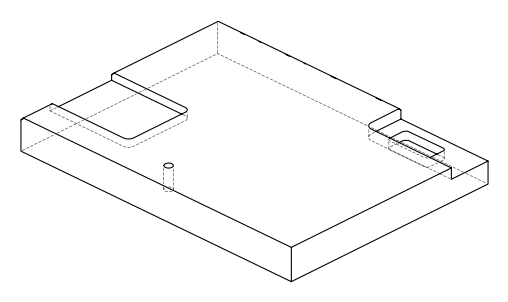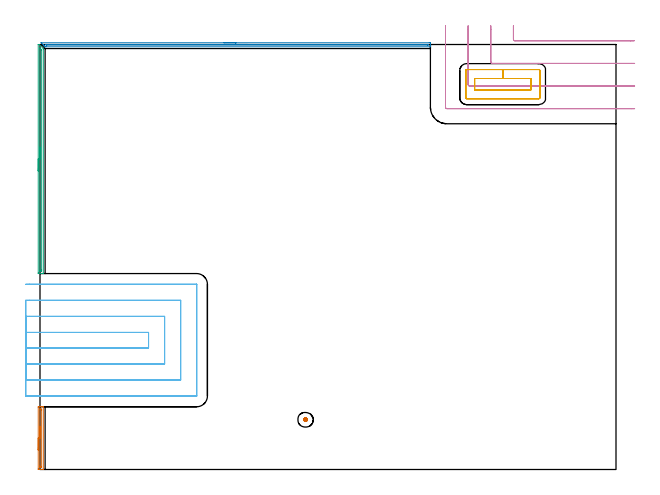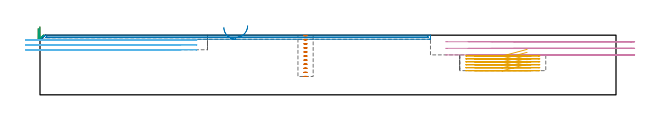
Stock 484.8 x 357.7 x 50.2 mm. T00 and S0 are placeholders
(PLAN: 7 operations, 4 tool changes, 28 min)
(1 AREA_MILL | FG_CHAMFER_SURFACE | UGT0205_001 | 1.01 min | 515 mm3)
(2 AREA_MILL_1 | FG_CHAMFER_SURFACE_1 | UGT0205_001 | 5.36 min | 1913 mm3)
(3 AREA_MILL_2 | FG_CHAMFER_SURFACE_2 | UGT0205_001 | 3.23 min | 1793 mm3)
(4 MILL_CORNER_NOTCH_RECTANGULAR | CORNER_NOTCH_RECTANGULAR | UGT0201_109 | Follow Part, ap 6.35, ae 75% | 4.46 min | 172258 mm3)
(5 MILL_RECTANGULAR_POCKET | POCKET_RECTANGULAR_STRAIGHT | NXT0201_013 | Follow Part, ap 2.5, ae 75% | 4.06 min | 32856 mm3)
(6 MILL_SLOT | SLOT_PARTIAL_RECTANGULAR | UGT0201_100 | Follow Part, ap 4.5, ae 75% | 9.31 min | 193813 mm3)
(7 MILL_BLIND_HOLE_FROM_SOLID_MATERIAL | STEP1POCKET | NXT0201_013 | Spiral | 0.6 min | 4448 mm3)
(TOOL UGT0205_001 | Chamfer Mill 20 x 3 x 45 deg. | D20 FL50 Z2)
(TOOL UGT0201_109 | End Mill 25.4 mm | D25.4 FL25 Z2)
(TOOL NXT0201_013 | ENDMILL 10mm | D10 FL30 Z4)
(TOOL UGT0201_100 | End Mill 18 mm | D18 FL22 Z2)
(OP 1 AREA_MILL)
G17 G21 G94 G90
T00 M6
G54
G17 G0 G90 X-1.5 Y16.4 S1061 M3
G43 Z60.2 H0
Z55.9
G94 G1 Y16.438 Z55.028 F250.
Y16.552 Z54.164
Y16.741 Z53.312
Y17.003 Z52.48
Y17.337 Z51.674
Y17.74 Z50.9
Y18.208 Z50.164
Y18.74 Z49.472
Y19.329 Z48.829
Y19.972 Z48.24
Y20.664 Z47.708
Y21.4 Z47.24
Y22.174 Z46.837
Y22.98 Z46.503
Y23.812 Z46.241
Y24.663 Z46.052
Y25.528 Z45.938
Y26.4 Z45.9
X-1.499 Y52.223 Z45.901
X-1.495 Y52.619
X-1.491 Y52.79 Z45.904
X-1.105 Y52.8 Z46.289
X-0.488 Z46.91
X-0.227 Z47.169
X0.39 Z47.787
X0.65 Z48.046
X1.17 Z48.57
X2.566 Z49.964
X2.685 Y52.798 Z50.077
X2.797 Y52.79 Z50.189
X2.8 Y52.668 Z50.2
Y0.132
X2.798 Y0.01 Z50.189
X2.685 Y0.002 Z50.077
X2.566 Y0. Z49.964
X1.885 Z49.284
X1.17 Z48.569
X0.65 Z48.046
X0.39 Z47.787
X-0.227 Z47.169
X-0.488 Z46.91
X-1.105 Y0.001 Z46.289
X-1.33 Y0.004 Z46.064
X-1.491 Y0.01 Z45.904
X-1.495 Y0.181 Z45.901
X-1.499 Y0.577
X-1.5 Y26.4 Z45.9
X-0.086 Z47.314
X-0.085 Y50.629 Z47.315
X-0.084 Y50.722 Z47.316
X-0.082 Y50.767 Z47.318
X-0.08 Y50.783 Z47.32
X-0.055 Y50.79 Z47.345
X0.299 Y50.798 Z47.699
X0.65 Z48.05
X1.178 Y50.796 Z48.578
X1.321 Y50.79 Z48.721
X1.379 Y50.768 Z48.779
X1.383 Y50.588 Z48.783
X1.384 Y50.442 Z48.784
X1.386 Y49.695 Z48.786
X1.385 Y2.171 Z48.785
X1.384 Y2.078 Z48.784
X1.381 Y2.033 Z48.781
X1.38 Y2.017 Z48.78
X1.355 Y2.01 Z48.755
X1.001 Y2.002 Z48.401
X0.65 Z48.05
X0.122 Y2.004 Z47.522
X-0.021 Y2.01 Z47.379
X-0.079 Y2.032 Z47.321
X-0.083 Y2.212 Z47.317
X-0.084 Y2.358 Z47.316
X-0.086 Y3.105 Z47.314
Y26.4
Y27.272 Z47.352
Y28.136 Z47.466
Y28.988 Z47.655
Y29.82 Z47.917
Y30.626 Z48.251
Y31.4 Z48.654
Y32.136 Z49.123
Y32.828 Z49.654
Y33.471 Z50.243
Y34.06 Z50.886
Y34.592 Z51.578
Y35.06 Z52.314
Y35.463 Z53.088
Y35.797 Z53.894
Y36.059 Z54.726
Y36.248 Z55.578
Y36.362 Z56.443
Y36.4 Z57.314
G0 Z60.2
M5
M2
(OP 2 AREA_MILL_1)
G17 G21 G94 G90
T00 M6
G54
G17 G0 G90 X154.75 Y359.2 S1061 M3
G43 Z60.2 H0
Z56.8
G94 G1 X154.788 Z55.928 F250.
X154.902 Z55.064
X155.091 Z54.212
X155.353 Z53.38
X155.687 Z52.574
X156.09 Z51.8
X156.558 Z51.064
X157.089 Z50.372
X157.679 Z49.729
X158.322 Z49.14
X159.014 Z48.608
X159.75 Z48.14
X160.524 Z47.737
X161.33 Z47.403
X162.162 Z47.141
X163.013 Z46.952
X163.878 Z46.838
X164.75 Z46.8
X327.576
X327.968 Y359.199 Z46.801
X328.356 Y359.195 Z46.802
X328.59 Y359.192 Z46.804
X328.6 Y358.815 Z47.18
Y357.424 Z48.572
Y357.062 Z48.933
Y356.337 Z49.663
Y356.118 Z49.882
X328.597 Y355.956 Z50.036
X328.59 Y355.802 Z50.189
X328.415 Y355.8 Z50.2
X5.109
X4.306 Y355.802 Z50.196
X4.299 Y355.804 Z50.194
X4.215 Y355.885 Z50.113
X3.913 Y356.185 Z49.811
X3.768 Y356.331 Z49.667
X3.624 Y356.474 Z49.523
X3.474 Y356.623 Z49.372
X3.321 Y356.778 Z49.22
X3.195 Y356.904 Z49.094
X3.036 Y357.062 Z48.933
X2.873 Y357.226 Z48.772
X2.765 Y357.334 Z48.664
X0.908 Y359.192 Z46.807
X0.921 Y359.194 Z46.805
X1.085 Y359.2 Z46.8
X164.75
Y357.786 Z48.214
X326.179 Y357.785 Z48.215
X326.336 Y357.784 Z48.216
X326.54 Y357.78 Z48.22
X326.584 Y357.779 Z48.221
X326.59 Y357.752 Z48.248
X326.594 Y357.717 Z48.283
X326.598 Y357.528 Z48.472
X326.593 Y357.294 Z48.706
X326.59 Y357.231 Z48.769
X326.47 Y357.221 Z48.779
X326.179 Y357.217 Z48.783
X326.023 Y357.215 Z48.785
X5.756
X5.433 Y357.219 Z48.781
X5.357 Y357.221 Z48.779
X5.235 Y357.327 Z48.673
X5.109 Y357.445 Z48.555
X4.844 Y357.715 Z48.285
X4.791 Y357.77 Z48.23
X4.873 Y357.779 Z48.221
X5.109 Y357.783 Z48.217
X5.266 Y357.785 Z48.215
X10.964 Y357.786 Z48.214
X164.75
X165.621 Z48.252
X166.486 Z48.366
X167.338 Z48.555
X168.17 Z48.817
X168.976 Z49.151
X169.75 Z49.554
X170.486 Z50.023
X171.178 Z50.554
X171.821 Z51.143
X172.41 Z51.786
X172.941 Z52.478
X173.41 Z53.214
X173.813 Z53.988
X174.147 Z54.794
X174.409 Z55.626
X174.598 Z56.478
X174.712 Z57.343
X174.75 Z58.214
G0 Z60.2
M5
M2
(OP 3 AREA_MILL_2)
G17 G21 G94 G90
T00 M6
G54
G17 G0 G90 X-1.5 Y251.3 S1061 M3
G43 Z60.2 H0
Z55.9
G94 G1 Y251.338 Z55.028 F250.
Y251.452 Z54.163
Y251.641 Z53.312
Y251.903 Z52.48
Y252.237 Z51.674
Y252.64 Z50.9
Y253.108 Z50.164
Y253.64 Z49.472
Y254.229 Z48.829
Y254.872 Z48.24
Y255.564 Z47.708
Y256.3 Z47.24
Y257.074 Z46.837
Y257.88 Z46.503
Y258.712 Z46.241
Y259.564 Z46.052
Y260.428 Z45.938
Y261.3 Z45.9
Y357.557
X-1.497 Y357.639 Z45.903
X-1.493 Y357.69 Z45.905
X-1.136 Y357.7 Z46.264
X-0.666 Z46.734
X-0.658 Z46.742
X-0.602 Y357.69 Z46.797
X-0.477 Y357.577 Z46.922
X2.663 Y354.437 Z50.061
X2.795 Y354.305 Z50.19
X2.8 Y353.546 Z50.2
Y165.043
X2.798 Y164.91 Z50.189
X2.675 Y164.902 Z50.067
X2.546 Y164.9 Z49.945
X1.841 Z49.24
X1.214 Z48.613
X0.65 Z48.046
X0.368 Z47.765
X-0.227 Z47.169
X-0.509 Z46.888
X-1.105 Y164.901 Z46.29
X-1.331 Y164.904 Z46.064
X-1.491 Y164.91 Z45.904
X-1.496 Y165.092 Z45.901
X-1.499 Y165.489
X-1.5 Y261.3 Z45.9
X-0.086 Z47.314
Y354.293
X-0.085 Y354.437 Z47.315
X-0.081 Y354.666 Z47.319
X-0.079 Y354.708 Z47.321
X-0.055 Y354.693 Z47.345
X-0.011 Y354.654 Z47.389
X0.212 Y354.437 Z47.612
X0.65 Y354. Z48.05
X1.103 Y353.546 Z48.503
X1.257 Y353.387 Z48.657
X1.377 Y353.261 Z48.777
X1.38 Y353.172 Z48.78
X1.385 Y352.8 Z48.785
X1.386 Y168.163 Z48.786
X1.384 Y167.417 Z48.784
X1.382 Y167.271 Z48.782
X1.374 Y166.91 Z48.774
X1.013 Y166.902 Z48.413
X-0.019 Y166.901 Z47.381
X-0.044 Y166.902 Z47.356
X-0.069 Y166.908 Z47.331
X-0.079 Y166.914 Z47.321
X-0.081 Y166.932 Z47.319
X-0.085 Y167.127 Z47.315
X-0.086 Y261.3 Z47.314
Y262.172 Z47.352
Y263.036 Z47.466
Y263.888 Z47.655
Y264.72 Z47.917
Y265.526 Z48.251
Y266.3 Z48.654
Y267.036 Z49.123
Y267.728 Z49.654
Y268.371 Z50.243
Y268.96 Z50.886
Y269.492 Z51.578
Y269.96 Z52.314
Y270.363 Z53.088
Y270.697 Z53.894
Y270.959 Z54.726
Y271.148 Z55.578
Y271.262 Z56.443
Y271.3 Z57.314
G0 Z60.2
M5
M2
(OP 4 MILL_CORNER_NOTCH_RECTANGULAR)
G17 G21 G94 G90
T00 M6
G54
G17 G0 G90 X398.45 Y373.4 S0 M3
G43 Z60.2 H0
Z44.667
G94 G1 Y370.4 F250.
Y362.113 F500.
G3 X399.713 Y360.85 R1.27
G1 X497.103
X500.103 F250.
G0 Z60.2
X379.4 Y373.4
Z44.667
G1 Y370.4
Y343.063 F500.
G3 X380.663 Y341.8 R1.27
G1 X497.5
X500.5 F250.
G0 Z60.2
X360.35 Y373.4
Z44.667
G1 Y370.4
Y324.014 F500.
G3 X361.614 Y322.75 R1.27
G1 X497.5
X500.5 F250.
G0 Z60.2
X341.3 Y373.4
Z44.667
G1 Y370.4
Y304.964 F500.
G3 X342.564 Y303.7 R1.27
G1 X497.5
X500.5 F250.
G0 Z60.2
X398.45 Y373.4
Z39.133
G1 Y370.4
Y362.113 F500.
G3 X399.713 Y360.85 R1.27
G1 X497.103
X500.103 F250.
G0 Z60.2
X379.4 Y373.4
Z39.133
G1 Y370.4
Y343.063 F500.
G3 X380.663 Y341.8 R1.27
G1 X497.5
X500.5 F250.
G0 Z60.2
X360.35 Y373.4
Z39.133
G1 Y370.4
Y324.014 F500.
G3 X361.614 Y322.75 R1.27
G1 X497.5
X500.5 F250.
G0 Z60.2
X341.3 Y373.4
Z39.133
G1 Y370.4
Y304.964 F500.
G3 X342.564 Y303.7 R1.27
G1 X497.5
X500.5 F250.
G0 Z60.2
X398.45 Y373.4
Z33.6
G1 Y370.4
Y362.113 F500.
G3 X399.713 Y360.85 R1.27
G1 X497.103
X500.103 F250.
G0 Z60.2
X379.4 Y373.4
Z33.6
G1 Y370.4
Y343.063 F500.
G3 X380.663 Y341.8 R1.27
G1 X497.5
X500.5 F250.
G0 Z60.2
X360.35 Y373.4
Z33.6
G1 Y370.4
Y324.014 F500.
G3 X361.614 Y322.75 R1.27
G1 X497.5
X500.5 F250.
G0 Z60.2
X341.3 Y373.4
Z33.6
G1 Y370.4
Y304.964 F500.
G3 X342.564 Y303.7 R1.27
G1 X497.5
X500.5 F250.
G0 Z60.2
M5
M2
(OP 5 MILL_RECTANGULAR_POCKET)
G17 G21 G94 G90
T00 M6
G54
G17 G0 G90 X409.995 Y329.1 S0 M3
G43 Z60.2 H0
Z38.25
G94 G1 X389.5 Z32.758 F250.
X365.8 F500.
Y319.6
X413.2
Y329.1
X389.5
Y336.6
X359.1
G3 X358.3 Y335.8 R0.8
G1 Y312.9
G3 X359.1 Y312.1 R0.8
G1 X419.9
G3 X420.7 Y312.9 R0.8
G1 Y335.8
G3 X419.9 Y336.6 R0.8
G1 X389.5
X388.5
G0 X409.995 Y329.1 Z35.758
G1 X389.5 Z30.267 F250.
X365.8 F500.
Y319.6
X413.2
Y329.1
X389.5
Y336.6
X359.1
G3 X358.3 Y335.8 R0.8
G1 Y312.9
G3 X359.1 Y312.1 R0.8
G1 X419.9
G3 X420.7 Y312.9 R0.8
G1 Y335.8
G3 X419.9 Y336.6 R0.8
G1 X389.5
X388.5
G0 X409.995 Y329.1 Z33.267
G1 X389.5 Z27.775 F250.
X365.8 F500.
Y319.6
X413.2
Y329.1
X389.5
Y336.6
X359.1
G3 X358.3 Y335.8 R0.8
G1 Y312.9
G3 X359.1 Y312.1 R0.8
G1 X419.9
G3 X420.7 Y312.9 R0.8
G1 Y335.8
G3 X419.9 Y336.6 R0.8
G1 X389.5
X388.5
G0 X409.995 Y329.1 Z30.775
G1 X389.5 Z25.283 F250.
X365.8 F500.
Y319.6
X413.2
Y329.1
X389.5
Y336.6
X359.1
G3 X358.3 Y335.8 R0.8
G1 Y312.9
G3 X359.1 Y312.1 R0.8
G1 X419.9
G3 X420.7 Y312.9 R0.8
G1 Y335.8
G3 X419.9 Y336.6 R0.8
G1 X389.5
X388.5
G0 X409.995 Y329.1 Z28.283
G1 X389.5 Z22.792 F250.
X365.8 F500.
Y319.6
X413.2
Y329.1
X389.5
Y336.6
X359.1
G3 X358.3 Y335.8 R0.8
G1 Y312.9
G3 X359.1 Y312.1 R0.8
G1 X419.9
G3 X420.7 Y312.9 R0.8
G1 Y335.8
G3 X419.9 Y336.6 R0.8
G1 X389.5
X388.5
G0 X409.995 Y329.1 Z25.792
G1 X389.5 Z20.3 F250.
X365.8 F500.
Y319.6
X413.2
Y329.1
X389.5
Y336.6
X359.1
G3 X358.3 Y335.8 R0.8
G1 Y312.9
G3 X359.1 Y312.1 R0.8
G1 X419.9
G3 X420.7 Y312.9 R0.8
G1 Y335.8
G3 X419.9 Y336.6 R0.8
G1 X389.5
X388.5
G0 Z60.2
M5
M2
(OP 6 MILL_SLOT)
G17 G21 G94 G90
T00 M6
G54
G17 G0 G90 X-12. Y102.3 S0 M3
G43 Z60.2 H0
Z46.1
G94 G1 X-9. F250.
X91.4 F500.
Y115.4
X-9.
X-12. F250.
Y88.8
X-9.
X104.9 F500.
Y128.9
X-9.
X-12. F250.
Y75.3
X-9.
X118.4 F500.
Y142.4
X-9.
X-12. F250.
Y61.8
X-9.
X131.8 F500.
X131.855 Y61.805
X131.895 Y61.845
X131.9 Y61.9
Y155.8
X131.895 Y155.855
X131.855 Y155.895
X131.8 Y155.9
X-9.
X-12. F250.
G0 Y102.3 Z42.
G1 X-9.
X91.4 F500.
Y115.4
X-9.
X-12. F250.
Y88.8
X-9.
X104.9 F500.
Y128.9
X-9.
X-12. F250.
Y75.3
X-9.
X118.4 F500.
Y142.4
X-9.
X-12. F250.
Y61.8
X-9.
X131.8 F500.
X131.855 Y61.805
X131.895 Y61.845
X131.9 Y61.9
Y155.8
X131.895 Y155.855
X131.855 Y155.895
X131.8 Y155.9
X-9.
X-12. F250.
G0 Y102.3 Z37.9
G1 X-9.
X91.4 F500.
Y115.4
X-9.
X-12. F250.
Y88.8
X-9.
X104.9 F500.
Y128.9
X-9.
X-12. F250.
Y75.3
X-9.
X118.4 F500.
Y142.4
X-9.
X-12. F250.
Y61.8
X-9.
X131.8 F500.
X131.855 Y61.805
X131.895 Y61.845
X131.9 Y61.9
Y155.8
X131.895 Y155.855
X131.855 Y155.895
X131.8 Y155.9
X-9.
X-12. F250.
G0 Z60.2
M5
M2
(OP 7 MILL_BLIND_HOLE_FROM_SOLID_MATERIAL)
G17 G21 G94 G90
T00 M6
G54
G17 G0 G90 X223.5 Y41.9 S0 M3
G43 Z60.2 H0
Z49.773
G94 G3 X224.134 Y42.666 R0.645 F250.
X223.238 Y43.275 R0.766
X222.125 Y41.638 R1.4
X223.238 Y43.275 R-1.4
X222.681 Y42.456 R0.7
X223.5 Y41.9 R0.7
G0 Z46.345
G3 X224.134 Y42.666 R0.645
X223.238 Y43.275 R0.766
X222.125 Y41.638 R1.4
X223.238 Y43.275 R-1.4
X222.681 Y42.456 R0.7
X223.5 Y41.9 R0.7
G0 Z42.918
G3 X224.134 Y42.666 R0.645
X223.238 Y43.275 R0.766
X222.125 Y41.638 R1.4
X223.238 Y43.275 R-1.4
X222.681 Y42.456 R0.7
X223.5 Y41.9 R0.7
G0 Z39.491
G3 X224.134 Y42.666 R0.645
X223.238 Y43.275 R0.766
X222.125 Y41.638 R1.4
X223.238 Y43.275 R-1.4
X222.681 Y42.456 R0.7
X223.5 Y41.9 R0.7
G0 Z36.064
G3 X224.134 Y42.666 R0.645
X223.238 Y43.275 R0.766
X222.125 Y41.638 R1.4
X223.238 Y43.275 R-1.4
X222.681 Y42.456 R0.7
X223.5 Y41.9 R0.7
G0 Z32.636
G3 X224.134 Y42.666 R0.645
X223.238 Y43.275 R0.766
X222.125 Y41.638 R1.4
X223.238 Y43.275 R-1.4
X222.681 Y42.456 R0.7
X223.5 Y41.9 R0.7
G0 Z29.209
G3 X224.134 Y42.666 R0.645
X223.238 Y43.275 R0.766
X222.125 Y41.638 R1.4
X223.238 Y43.275 R-1.4
X222.681 Y42.456 R0.7
X223.5 Y41.9 R0.7
G0 Z25.782
G3 X224.134 Y42.666 R0.645
X223.238 Y43.275 R0.766
X222.125 Y41.638 R1.4
X223.238 Y43.275 R-1.4
X222.681 Y42.456 R0.7
X223.5 Y41.9 R0.7
G0 Z22.355
G3 X224.134 Y42.666 R0.645
X223.238 Y43.275 R0.766
X222.125 Y41.638 R1.4
X223.238 Y43.275 R-1.4
X222.681 Y42.456 R0.7
X223.5 Y41.9 R0.7
G0 Z18.927
G3 X224.134 Y42.666 R0.645
X223.238 Y43.275 R0.766
X222.125 Y41.638 R1.4
X223.238 Y43.275 R-1.4
X222.681 Y42.456 R0.7
X223.5 Y41.9 R0.7
G0 Z15.5
G3 X224.134 Y42.666 R0.645
X223.238 Y43.275 R0.766
X222.125 Y41.638 R1.4
X223.238 Y43.275 R-1.4
X222.681 Y42.456 R0.7
X223.5 Y41.9 R0.7
G0 Z60.2
M5
M2
